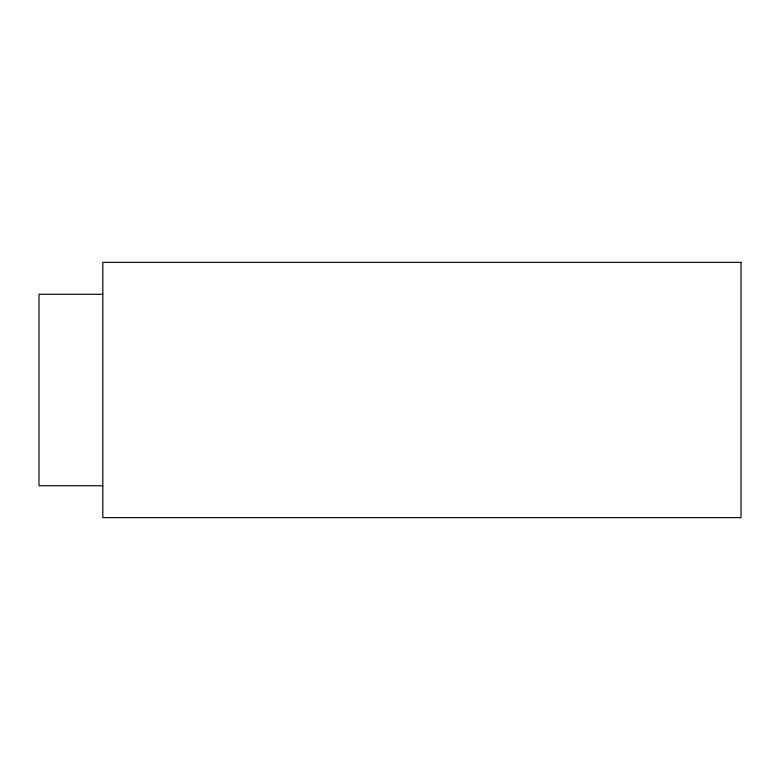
<?xml version="1.0" encoding="UTF-8"?>
<svg xmlns="http://www.w3.org/2000/svg" width="780" height="780" viewBox="0 0 780 780"><rect width="100%" height="100%" fill="white"/><g stroke="black" fill="none" stroke-linecap="round" stroke-linejoin="round"><path stroke-width="1.17" d="M102.814 294.274L39 294.274L39 485.726L102.814 485.726M741 262.363L102.814 262.363L102.814 517.637L741 517.637L741 262.363"/></g></svg>
